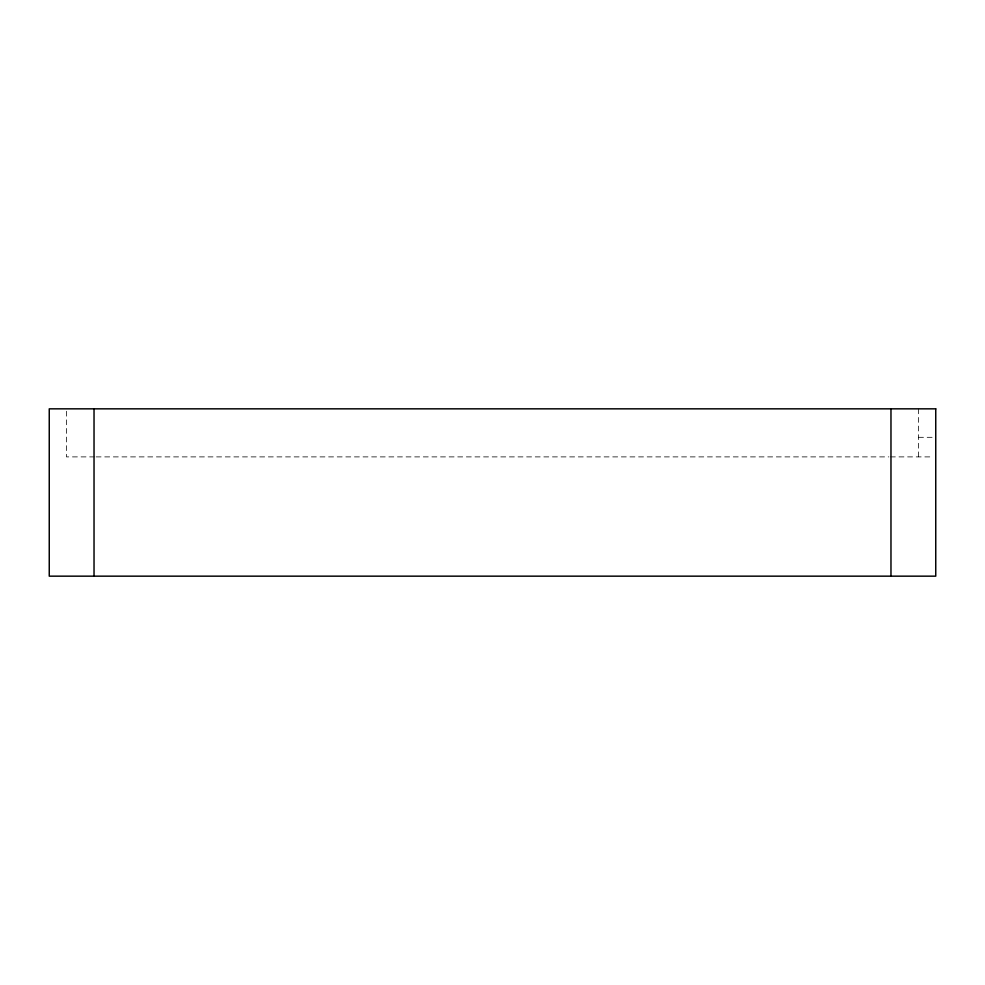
<?xml version="1.0" encoding="UTF-8"?>
<svg xmlns="http://www.w3.org/2000/svg" width="985" height="985" viewBox="0 0 985 985"><rect width="100%" height="100%" fill="white"/><g stroke="black" fill="none" stroke-linecap="round" stroke-linejoin="round"><path stroke-width="0.74" stroke-dasharray="4.92 3.69" d="M918.549 437.315L932.881 437.315M94.597 456.892L66.451 456.892L66.451 408.837M96.136 456.892L888.864 456.892M890.403 456.892L932.881 456.892M918.549 408.837L918.549 456.892"/><path stroke-width="1.48" d="M890.969 408.837L890.969 576.163M94.031 408.837L94.031 576.163M935.75 408.837L49.25 408.837L49.25 576.163L935.75 576.163L935.75 408.837"/></g></svg>
